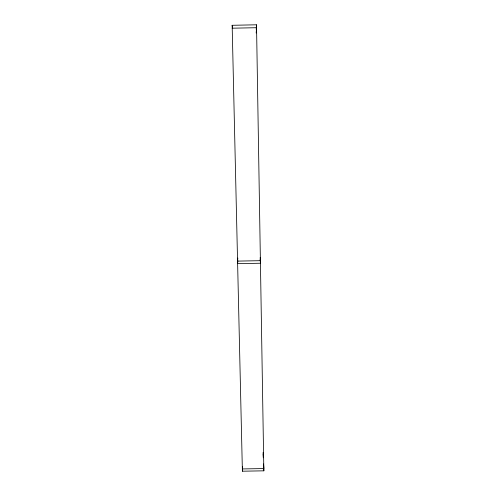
<?xml version="1.0" encoding="UTF-8"?>
<svg xmlns="http://www.w3.org/2000/svg" width="496" height="496" viewBox="0 0 496 496"><rect width="100%" height="100%" fill="white"/><g stroke="black" fill="none" stroke-linecap="round" stroke-linejoin="round"><path stroke-width="0.74" d="M242.389 471.2L232.153 25.29L256.519 24.8L263.847 470.828L242.389 471.2L242.383 466.618M256.203 29.376L256.519 24.8M256.184 33.003L256.568 27.708L232.215 28.198M237.882 260.605L237.621 263.655L260.437 263.233L260.133 259.427M237.832 258.032L237.565 261.107L260.394 260.679L260.146 257.616M242.333 468.943L263.81 468.565L263.618 463.927M232.153 25.29L232.674 28.328M263.134 452.327L263.357 457.74M263.147 453.883L263.302 457.734M263.624 465.434L263.847 470.828"/></g></svg>
